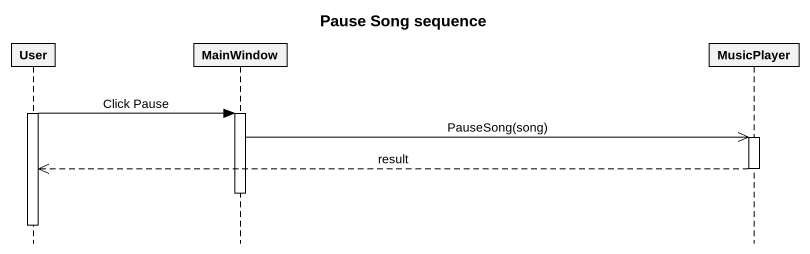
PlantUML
@startuml
title Pause Song sequence
hide footbox
participant User
participant MainWindow
participant MusicPlayer

activate User
User -> MainWindow : Click Pause
activate MainWindow
MainWindow ->> MusicPlayer : PauseSong(song)
activate MusicPlayer
MusicPlayer -->> User : result
deactivate MusicPlayer
deactivate MainWindow
deactivate User
@enduml
